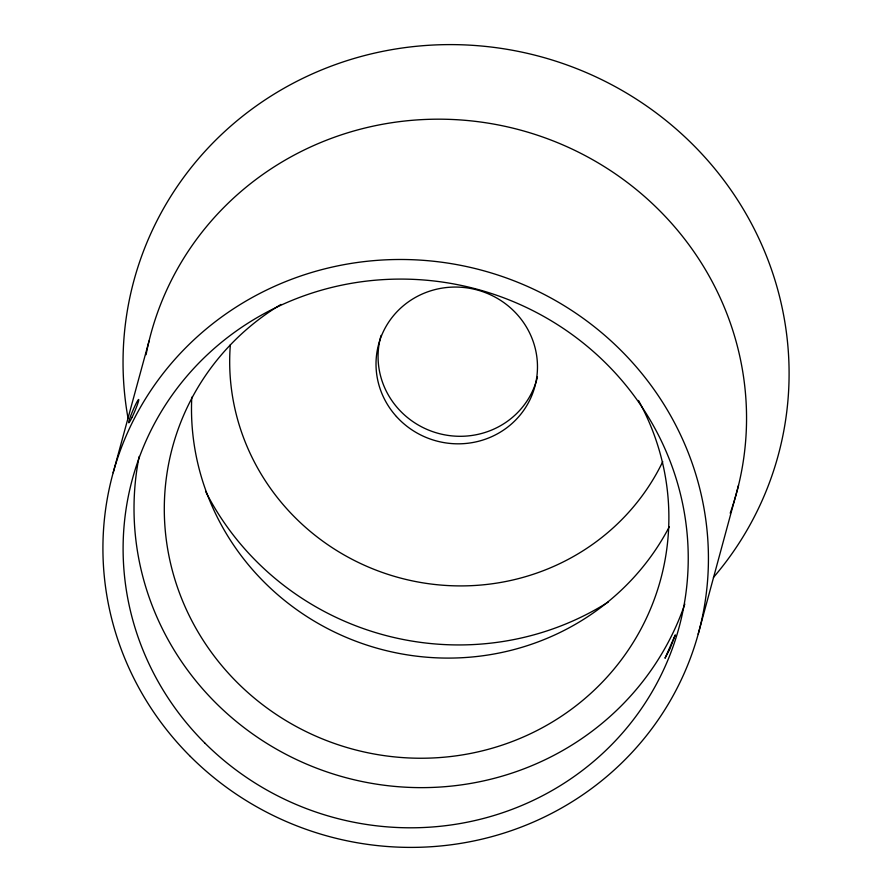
<?xml version="1.0" encoding="UTF-8"?>
<svg xmlns="http://www.w3.org/2000/svg" width="892" height="892" viewBox="0 0 892 892"><rect width="100%" height="100%" fill="white"/><g stroke="black" fill="none" stroke-linecap="round" stroke-linejoin="round"><path stroke-width="1.34" d="M698.191 634.134L738.52 485.326M113.15 472.76L149.064 340.934M662.756 461.621A227.583 219.934 15.2 0 1 399.326 577.748A227.583 219.934 15.2 0 1 230.359 344.647M608.255 602.055A278.159 268.804 15.2 0 1 205.561 491.336M669.268 526.815A252.871 244.375 15.2 0 1 379.769 648.963A252.871 244.375 15.2 0 1 191.78 397.174M638.494 400.463A252.871 244.375 15.2 0 1 541.879 727.972A252.871 244.375 15.2 0 1 200.644 636.297A252.871 244.375 15.2 0 1 281.013 304.428M684.822 604.051A283.221 273.699 15.2 0 1 345.126 777.478A283.221 273.699 15.2 0 1 139.174 456.425M146.076 354.704A303.447 293.245 15.2 0 1 520.571 130.12A303.447 293.245 15.2 0 1 730.213 513.19M128.035 418.237A333.786 322.57 15.2 0 1 540.742 56.698A333.786 322.57 15.2 0 1 713.433 577.458M537.452 376.903A80.916 78.195 15.2 0 1 438.775 433.501A80.916 78.195 15.2 0 1 381.074 335.403M675.199 635.126L669.981 648.807L665.008 658.251L675.199 635.126M204.714 742.924A283.221 273.699 15.2 0 0 678.188 630.544A283.221 273.699 15.2 0 0 334.11 286.867A283.221 273.699 15.2 0 0 204.714 742.924M190.364 756.449A303.447 293.245 15.2 0 0 697.656 636.052A303.447 293.245 15.2 0 0 328.992 267.823A303.447 293.245 15.2 0 0 190.364 756.449M132.061 417.3A12.644 1.026 -66.9 0 0 138.684 399.505A12.644 1.026 -66.9 0 0 130.433 416.586A12.644 1.026 -66.9 0 0 132.061 417.3M396.416 416.508A80.916 78.195 15.2 0 0 533.371 391.41A80.916 78.195 15.2 0 0 440.458 288.406A80.916 78.195 15.2 0 0 396.416 416.508"/></g></svg>
